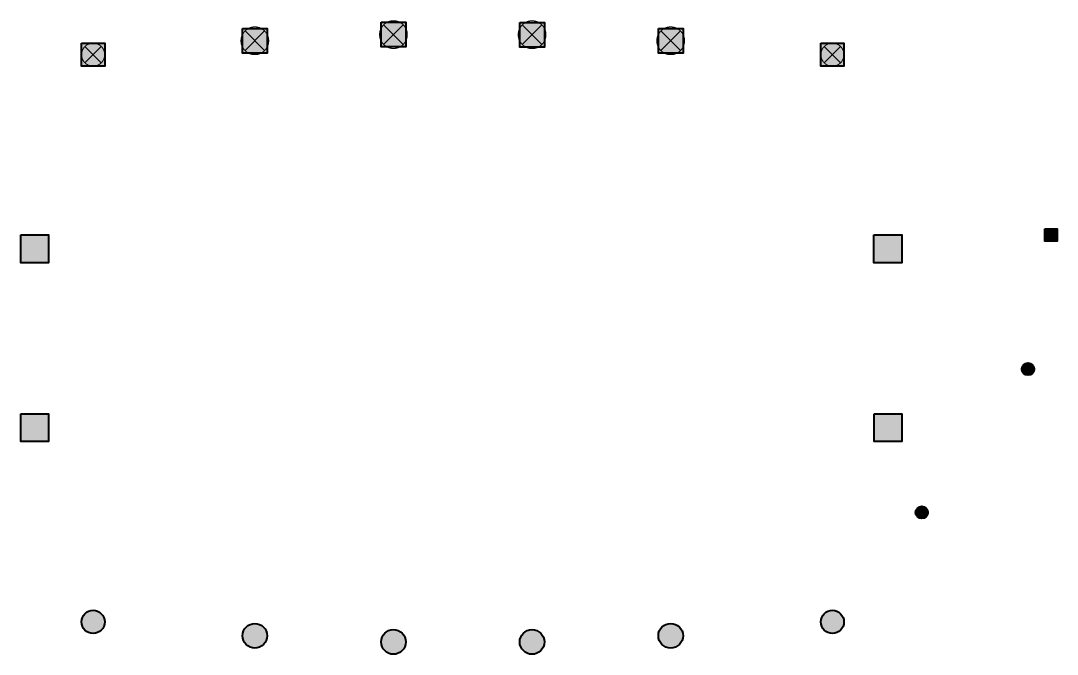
# Model space of a CAD drawing. Header units: millimetres. Extents: x 30500 to 97800, y 37500 to 78600.
import ezdxf

# ---------------------------------------------------------------- set-up
doc = ezdxf.new("R2010")
doc.units = ezdxf.units.MM
doc.linetypes.add('HIDDEN2', pattern=[4.7625, 3.175, -1.5875])
doc.layers.get('0').update_dxf_attribs({"lineweight": 20})
for name, color, linetype, lineweight in [('NDC_S-COLUMN', 4, 'Continuous', 40), ('NDC_S_HATCH COLUMN AND WALL', 251, 'Continuous', 13), ('NDC_S_HIDDEN', 8, 'HIDDEN2', 13)]:
    doc.layers.add(name, color=color, linetype=linetype, lineweight=lineweight)

# ---------------------------------------------------------------- blocks, each defined once
blk = doc.blocks.new('cot')
at = {"layer": 'NDC_S_HATCH COLUMN AND WALL', "ltscale": 0.005}
h = blk.add_hatch(color=256, dxfattribs=at)
h.dxf.hatch_style = 1
h.paths.add_polyline_path([(-0.5, 0.5), (0.5, 0.5), (0.5, -0.5), (-0.5, -0.5)])
at = {"layer": 'NDC_S-COLUMN', "ltscale": 0.005}
blk.add_lwpolyline([(-0.5, 0.5), (0.5, 0.5), (0.5, -0.5), (-0.5, -0.5)], close=True, dxfattribs=at)
blk = doc.blocks.new('cottron')
at = {"layer": 'NDC_S_HATCH COLUMN AND WALL'}
h = blk.add_hatch(color=256, dxfattribs=at)
h.dxf.hatch_style = 1
h.paths.add_polyline_path([(-0.5, 0, 1), (0.5, 0, 1)])
at = {"layer": 'NDC_S-COLUMN', "ltscale": 0.005}
blk.add_circle((0, 0), 0.5, dxfattribs=at)
blk = doc.blocks.new('cottrondung')
at = {"layer": 'NDC_S_HIDDEN', "ltscale": 100}
for p, q in [((-0.354, 0.354), (0.354, -0.354)), ((0.354, 0.354), (-0.354, -0.354))]:
    blk.add_line(p, q, dxfattribs=at)
blk.add_circle((0, 0), 0.5, dxfattribs=at)

msp = doc.modelspace()

# ---------------------------------------------------------------- block references
for name, p, xscale, yscale in [('cottrondung', (45700, 77300), 1800, 1800), ('cot', (45700, 77300), 1600, 1600), ('cottrondung', (54700, 77700), 1800, 1800), ('cot', (54700, 77700), 1600, 1600), ('cottrondung', (63700, 77695), 1800, 1800), ('cot', (63700, 77695), 1600, 1600), ('cottrondung', (72700, 77300), 1800, 1800), ('cot', (72700, 77300), 1600, 1600), ('cottrondung', (35200, 76400), 1500, 1500), ('cot', (35200, 76400), 1500, 1500), ('cot', (83200, 76400), 1500, 1500), ('cottrondung', (83200, 76400), 1500, 1500), ('cot', (31400, 63800), 1800, 1800), ('cot', (86800, 63800), 1800, 1800), ('cot', (97400, 64700), 800, 800), ('cottron', (95900, 56000), 800, 800), ('cot', (31400, 52200), 1800, 1800), ('cot', (86802, 52202), 1800, 1800), ('cottron', (89000, 46700), 800, 800), ('cottron', (35200, 39600), 1500, 1500), ('cottron', (83200, 39600), 1500, 1500), ('cottron', (45700, 38700), 1600, 1600), ('cottron', (54700, 38300), 1600, 1600), ('cottron', (63700, 38300), 1600, 1600), ('cottron', (72700, 38700), 1600, 1600)]:
    msp.add_blockref(name, p, dxfattribs=dict(xscale=xscale, yscale=yscale))

doc.saveas('drawing.dxf')
